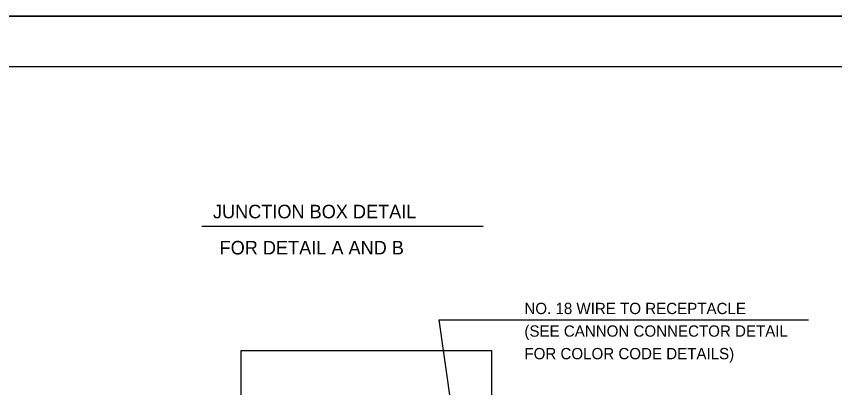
# Model space of a CAD drawing. Extents: x 74609 to 75969, y 51431 to 52244.
# Drawn here: x 75372.4 to 75535.4, y 52169.6 to 52243.6 of the extents above; entities that cross this region are included whole.
import ezdxf

# ---------------------------------------------------------------- set-up
doc = ezdxf.new("R2010")
doc.units = 0
for name, color, linetype in [('Design_EX_Roadway Notes', 7, 'Continuous'), ('Level 48', 7, 'Continuous'), ('Sheets_50 Reference Boundary', 7, 'Continuous'), ('Sheets_General Details', 7, 'Continuous'), ('Sheets_Printer Plotting Border', 7, 'Continuous'), ('Topo_Building', 7, 'Continuous')]:
    doc.layers.add(name, color=color, linetype=linetype)

msp = doc.modelspace()

# ---------------------------------------------------------------- linework, layer by layer
at = {"layer": 'Design_EX_Roadway Notes'}
for p, q in [((75456.58, 52183.13), (75530.15, 52183.13)), ((75460.36, 52156.81), (75456.58, 52183.13))]:
    msp.add_line(p, q, dxfattribs=at)
at = {"layer": 'Level 48'}
msp.add_lwpolyline([(75289.15, 52243.64), (75969.15, 52243.64), (75969.15, 51803.64), (75289.15, 51803.64)], close=True, dxfattribs=at)
at = {"layer": 'Sheets_50 Reference Boundary'}
msp.add_lwpolyline([(75329.15, 52233.63), (75959.15, 52233.63), (75959.15, 51833.64), (75329.15, 51833.64)], close=True, dxfattribs=at)
at = {"layer": 'Sheets_General Details'}
for p, q in [((75969.15, 52243.64), (75289.15, 52243.64)), ((75409.3, 52201.81), (75465.37, 52201.81))]:
    msp.add_line(p, q, dxfattribs=at)
msp.add_lwpolyline([(75329.15, 52233.64), (75959.15, 52233.64), (75959.15, 51813.64), (75329.15, 51813.64)], close=True, dxfattribs=at)
at = {"layer": 'Sheets_Printer Plotting Border'}
msp.add_lwpolyline([(75289.15, 51803.64), (75969.15, 51803.64), (75969.15, 52243.64), (75289.15, 52243.64)], close=True, dxfattribs=at)
at = {"layer": 'Topo_Building'}
for p, q in [((75417.15, 52095.61), (75417.15, 52177.05)), ((75417.15, 52177.05), (75467.05, 52177.05)), ((75467.05, 52177.05), (75467.05, 52135.67))]:
    msp.add_line(p, q, dxfattribs=at)

# ---------------------------------------------------------------- texts
at = {"layer": 'Design_EX_Roadway Notes'}
for s, p in [('NO. 18 WIRE TO RECEPTACLE', (75473.58, 52184.29)), ('(SEE CANNON CONNECTOR DETAIL', (75473.58, 52179.79)), ('FOR COLOR CODE DETAILS)', (75473.58, 52175.29))]:
    msp.add_text(s, height=2.25, dxfattribs=at).set_placement(p)
at = {"layer": 'Sheets_General Details'}
for s, p in [('JUNCTION BOX DETAIL', (75411.54, 52203.38)), ('FOR DETAIL A AND B', (75412.86, 52196.18))]:
    msp.add_text(s, height=2.7, dxfattribs=at).set_placement(p)

doc.saveas('drawing.dxf')
